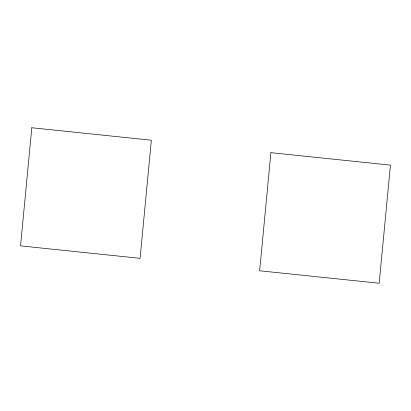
<?xml version="1.0" encoding="UTF-8"?>
<svg xmlns="http://www.w3.org/2000/svg" width="411" height="411" viewBox="0 0 411 411"><rect width="100%" height="100%" fill="white"/><g stroke="black" fill="none" stroke-linecap="round" stroke-linejoin="round"><path stroke-width="0.62" d="M31.817 127.759L20.55 245.87L140.094 258.329L151.361 140.218L31.817 127.759M270.906 152.671L259.639 270.782L379.183 283.241L390.45 165.13L270.906 152.671"/></g></svg>
